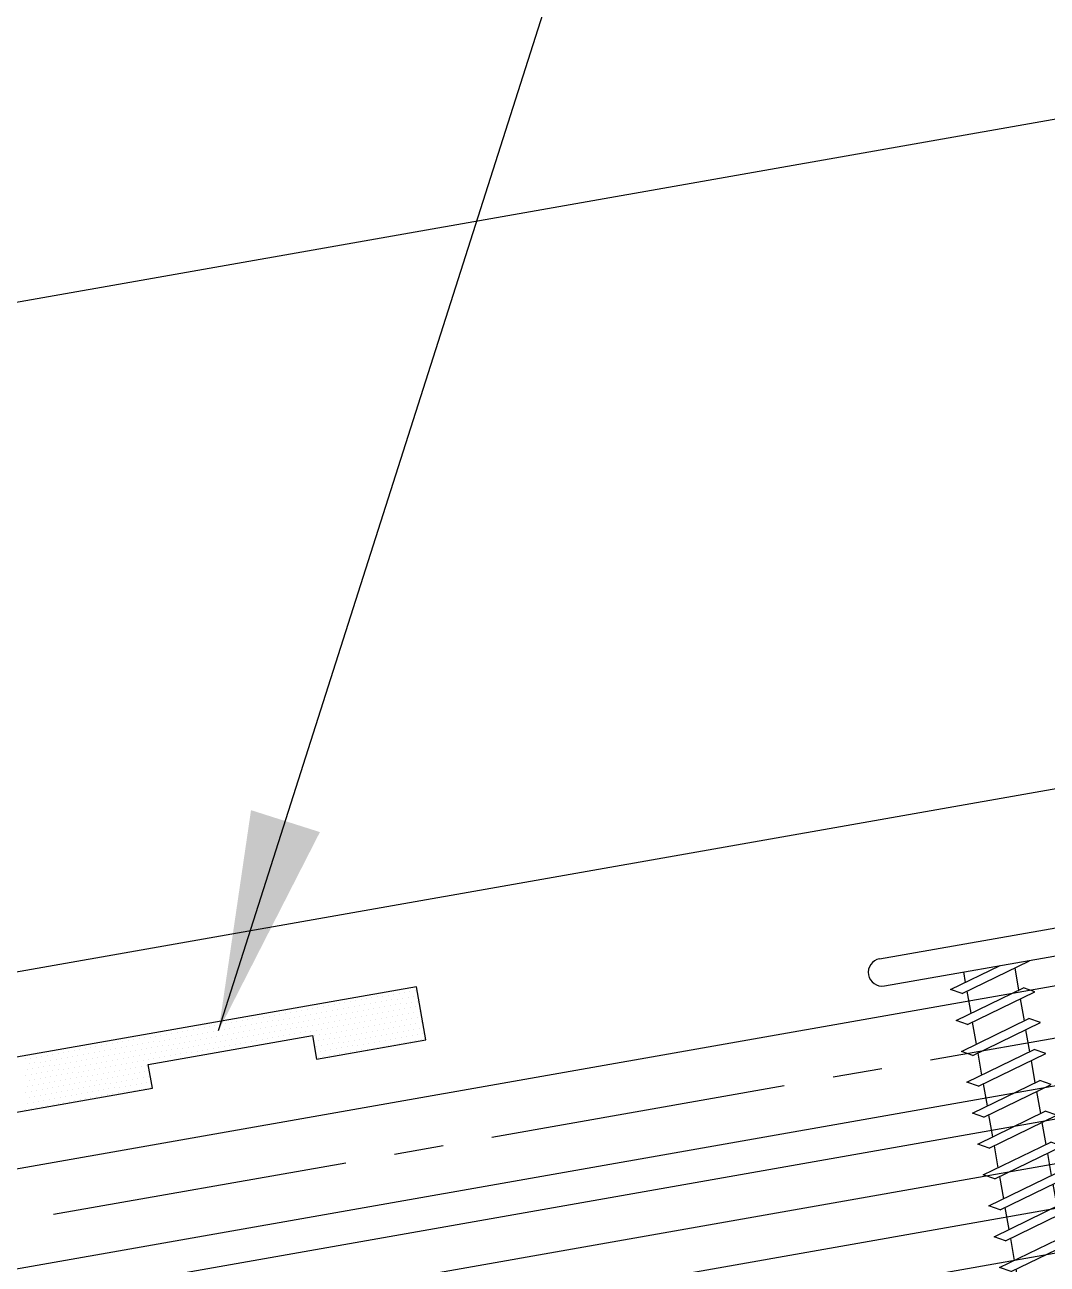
# Model space of a CAD drawing. Header units: inches. Extents: x 3.2 to 42.5, y 25.8 to 40.2.
# Drawn here: x 30.635 to 32.959, y 30.868 to 33.687 of the extents above; entities that cross this region are included whole.
import ezdxf

# ---------------------------------------------------------------- set-up
doc = ezdxf.new("R2010")
doc.units = ezdxf.units.IN
doc.header["$MEASUREMENT"] = 0
doc.linetypes.add('CENTER2', pattern=[1.125, 0.75, -0.125, 0.125, -0.125])
for name, color, linetype in [('BARRIER', 253, 'CENTER2'), ('FASTENER', 9, 'Continuous'), ('PANEL', 11, 'Continuous'), ('SEALANT', 8, 'Continuous'), ('STLB', 5, 'Continuous'), ('TAPE', 8, 'Continuous'), ('TRIM', 6, 'Continuous'), ('WOOD', 3, 'Continuous')]:
    doc.layers.add(name, color=color, linetype=linetype)
doc.styles.add('TEXT', font='SIMPLEX', dxfattribs={"width": 0.75, "height": 6})
doc.dimstyles.new('DETAIL$7', dxfattribs={"dimscale": 4, "dimtxt": 6, "dimasz": 0.125, "dimexe": 0.0625, "dimexo": 0.125, "dimgap": 0.0625, "dimtad": 1, "dimdec": 5, "dimzin": 3, "dimdsep": 46, "dimlunit": 4, "dimtxsty": 'TEXT', "dimblk": 'ARCHTICK', "dimcen": 0.0625, "dimclrd": 7, "dimclre": 7, "dimclrt": 2, "dimadec": 0, "dimazin": 0, "dimtfac": 0.666667, "dimtdec": 5, "dimtmove": 0, "dimatfit": 3, "dimfxl": 0, "dimfrac": 2, "dimtolj": 1, "dimtzin": 3, "dimarcsym": 0})

# ---------------------------------------------------------------- blocks, each defined once
blk = doc.blocks.new('*X2')
at = {"color": 0}
for p, q in [((-1.33125, 0.1375), (-1.33125, 0.1375)), ((-1.325, 0.125), (-1.325, 0.125)), ((-1.31875, 0.1375), (-1.31875, 0.1375)), ((-1.3125, 0.125), (-1.3125, 0.125)), ((-1.30625, 0.1375), (-1.30625, 0.1375)), ((-1.3, 0.125), (-1.3, 0.125)), ((-1.29375, 0.1375), (-1.29375, 0.1375)), ((-1.2875, 0.125), (-1.2875, 0.125)), ((-1.28125, 0.1375), (-1.28125, 0.1375)), ((-1.275, 0.125), (-1.275, 0.125)), ((-1.26875, 0.1375), (-1.26875, 0.1375)), ((-1.2625, 0.125), (-1.2625, 0.125)), ((-1.25625, 0.1375), (-1.25625, 0.1375)), ((-1.25, 0.125), (-1.25, 0.125)), ((-1.24375, 0.1375), (-1.24375, 0.1375)), ((-1.2375, 0.125), (-1.2375, 0.125)), ((-1.23125, 0.1375), (-1.23125, 0.1375)), ((-1.225, 0.125), (-1.225, 0.125)), ((-1.21875, 0.1375), (-1.21875, 0.1375)), ((-1.2125, 0.125), (-1.2125, 0.125)), ((-1.20625, 0.1375), (-1.20625, 0.1375)), ((-1.2, 0.125), (-1.2, 0.125)), ((-1.19375, 0.1375), (-1.19375, 0.1375)), ((-1.1875, 0.125), (-1.1875, 0.125)), ((-1.18125, 0.1375), (-1.18125, 0.1375)), ((-1.175, 0.125), (-1.175, 0.125)), ((-1.16875, 0.1375), (-1.16875, 0.1375)), ((-1.1625, 0.125), (-1.1625, 0.125)), ((-1.15625, 0.1375), (-1.15625, 0.1375)), ((-1.15, 0.125), (-1.15, 0.125)), ((-1.14375, 0.1375), (-1.14375, 0.1375)), ((-1.1375, 0.125), (-1.1375, 0.125)), ((-1.13125, 0.1375), (-1.13125, 0.1375)), ((-1.125, 0.125), (-1.125, 0.125)), ((-1.11875, 0.1375), (-1.11875, 0.1375)), ((-1.1125, 0.125), (-1.1125, 0.125)), ((-1.10625, 0.1375), (-1.10625, 0.1375)), ((-1.1, 0.125), (-1.1, 0.125)), ((-1.09375, 0.1375), (-1.09375, 0.1375)), ((-1.0875, 0.125), (-1.0875, 0.125)), ((-1.08125, 0.1375), (-1.08125, 0.1375)), ((-1.075, 0.125), (-1.075, 0.125)), ((-1.06875, 0.1375), (-1.06875, 0.1375)), ((-1.0625, 0.125), (-1.0625, 0.125)), ((-1.05625, 0.1375), (-1.05625, 0.1375)), ((-1.05, 0.125), (-1.05, 0.125)), ((-1.04375, 0.1375), (-1.04375, 0.1375)), ((-1.0375, 0.125), (-1.0375, 0.125)), ((-1.03125, 0.1375), (-1.03125, 0.1375)), ((-1.025, 0.125), (-1.025, 0.125)), ((-1.01875, 0.1375), (-1.01875, 0.1375)), ((-1.0125, 0.125), (-1.0125, 0.125)), ((-1.00625, 0.1375), (-1.00625, 0.1375)), ((-1, 0.125), (-1, 0.125)), ((-0.99375, 0.1375), (-0.99375, 0.1375)), ((-0.9875, 0.125), (-0.9875, 0.125)), ((-0.98125, 0.1375), (-0.98125, 0.1375)), ((-0.975, 0.125), (-0.975, 0.125)), ((-0.96875, 0.1375), (-0.96875, 0.1375)), ((-0.9625, 0.125), (-0.9625, 0.125)), ((-0.95625, 0.1375), (-0.95625, 0.1375)), ((-0.95, 0.125), (-0.95, 0.125)), ((-0.94375, 0.1375), (-0.94375, 0.1375)), ((-0.9375, 0.125), (-0.9375, 0.125)), ((-0.93125, 0.1375), (-0.93125, 0.1375)), ((-0.925, 0.125), (-0.925, 0.125)), ((-0.91875, 0.1375), (-0.91875, 0.1375)), ((-0.9125, 0.125), (-0.9125, 0.125)), ((-0.90625, 0.1375), (-0.90625, 0.1375)), ((-0.9, 0.125), (-0.9, 0.125)), ((-0.89375, 0.1375), (-0.89375, 0.1375)), ((-0.8875, 0.125), (-0.8875, 0.125)), ((-0.88125, 0.1375), (-0.88125, 0.1375)), ((-0.875, 0.125), (-0.875, 0.125)), ((-0.86875, 0.1375), (-0.86875, 0.1375)), ((-0.8625, 0.125), (-0.8625, 0.125)), ((-0.85625, 0.1375), (-0.85625, 0.1375)), ((-0.85, 0.125), (-0.85, 0.125)), ((-0.84375, 0.1375), (-0.84375, 0.1375)), ((-0.8375, 0.125), (-0.8375, 0.125)), ((-0.83125, 0.1375), (-0.83125, 0.1375)), ((-0.825, 0.125), (-0.825, 0.125)), ((-0.81875, 0.1375), (-0.81875, 0.1375)), ((-0.8125, 0.125), (-0.8125, 0.125)), ((-0.80625, 0.1375), (-0.80625, 0.1375)), ((-0.8, 0.125), (-0.8, 0.125)), ((-0.79375, 0.1375), (-0.79375, 0.1375)), ((-0.7875, 0.125), (-0.7875, 0.125)), ((-0.78125, 0.1375), (-0.78125, 0.1375)), ((-0.775, 0.125), (-0.775, 0.125)), ((-0.76875, 0.1375), (-0.76875, 0.1375)), ((-0.7625, 0.125), (-0.7625, 0.125)), ((-0.75625, 0.1375), (-0.75625, 0.1375)), ((-0.75, 0.125), (-0.75, 0.125)), ((-0.74375, 0.1375), (-0.74375, 0.1375)), ((-0.7375, 0.125), (-0.7375, 0.125)), ((-0.73125, 0.1375), (-0.73125, 0.1375)), ((-0.725, 0.125), (-0.725, 0.125)), ((-0.71875, 0.1375), (-0.71875, 0.1375)), ((-0.7125, 0.125), (-0.7125, 0.125)), ((-0.70625, 0.1375), (-0.70625, 0.1375)), ((-0.7, 0.125), (-0.7, 0.125)), ((-0.69375, 0.1375), (-0.69375, 0.1375)), ((-0.6875, 0.125), (-0.6875, 0.125)), ((-0.68125, 0.1375), (-0.68125, 0.1375)), ((-0.675, 0.125), (-0.675, 0.125)), ((-0.66875, 0.1375), (-0.66875, 0.1375)), ((-0.6625, 0.125), (-0.6625, 0.125)), ((-0.65625, 0.1375), (-0.65625, 0.1375)), ((-0.65, 0.125), (-0.65, 0.125)), ((-0.64375, 0.1375), (-0.64375, 0.1375)), ((-0.6375, 0.125), (-0.6375, 0.125)), ((-0.63125, 0.1375), (-0.63125, 0.1375)), ((-0.625, 0.125), (-0.625, 0.125)), ((-0.61875, 0.1375), (-0.61875, 0.1375)), ((-0.6125, 0.125), (-0.6125, 0.125)), ((-0.60625, 0.1375), (-0.60625, 0.1375)), ((-0.6, 0.125), (-0.6, 0.125)), ((-0.59375, 0.1375), (-0.59375, 0.1375)), ((-0.5875, 0.125), (-0.5875, 0.125)), ((-0.58125, 0.1375), (-0.58125, 0.1375)), ((-0.575, 0.125), (-0.575, 0.125)), ((-0.56875, 0.1375), (-0.56875, 0.1375)), ((-0.5625, 0.125), (-0.5625, 0.125)), ((-0.55625, 0.1375), (-0.55625, 0.1375)), ((-0.55, 0.125), (-0.55, 0.125)), ((-0.54375, 0.1375), (-0.54375, 0.1375)), ((-0.5375, 0.125), (-0.5375, 0.125)), ((-0.53125, 0.1375), (-0.53125, 0.1375)), ((-0.525, 0.125), (-0.525, 0.125)), ((-0.51875, 0.1375), (-0.51875, 0.1375)), ((-0.5125, 0.125), (-0.5125, 0.125)), ((-0.50625, 0.1375), (-0.50625, 0.1375)), ((-0.5, 0.125), (-0.5, 0.125)), ((-0.49375, 0.1375), (-0.49375, 0.1375)), ((-0.4875, 0.125), (-0.4875, 0.125)), ((-0.48125, 0.1375), (-0.48125, 0.1375)), ((-0.475, 0.125), (-0.475, 0.125)), ((-0.46875, 0.1375), (-0.46875, 0.1375)), ((-0.4625, 0.125), (-0.4625, 0.125)), ((-0.45625, 0.1375), (-0.45625, 0.1375)), ((-0.45, 0.125), (-0.45, 0.125)), ((-0.44375, 0.1375), (-0.44375, 0.1375)), ((-0.4375, 0.125), (-0.4375, 0.125)), ((-0.43125, 0.1375), (-0.43125, 0.1375)), ((-1.33125, 0.1125), (-1.33125, 0.1125)), ((-1.33125, 0.0875), (-1.33125, 0.0875)), ((-1.325, 0.1), (-1.325, 0.1)), ((-1.31875, 0.1125), (-1.31875, 0.1125)), ((-1.31875, 0.0875), (-1.31875, 0.0875)), ((-1.3125, 0.1), (-1.3125, 0.1)), ((-1.30625, 0.1125), (-1.30625, 0.1125)), ((-1.30625, 0.0875), (-1.30625, 0.0875)), ((-1.3, 0.1), (-1.3, 0.1)), ((-1.29375, 0.1125), (-1.29375, 0.1125)), ((-1.29375, 0.0875), (-1.29375, 0.0875)), ((-1.2875, 0.1), (-1.2875, 0.1)), ((-1.28125, 0.1125), (-1.28125, 0.1125)), ((-1.28125, 0.0875), (-1.28125, 0.0875)), ((-1.275, 0.1), (-1.275, 0.1)), ((-1.26875, 0.1125), (-1.26875, 0.1125)), ((-1.26875, 0.0875), (-1.26875, 0.0875)), ((-1.2625, 0.1), (-1.2625, 0.1)), ((-1.25625, 0.1125), (-1.25625, 0.1125)), ((-1.25625, 0.0875), (-1.25625, 0.0875)), ((-1.25, 0.1), (-1.25, 0.1)), ((-1.24375, 0.1125), (-1.24375, 0.1125)), ((-1.24375, 0.0875), (-1.24375, 0.0875)), ((-1.2375, 0.1), (-1.2375, 0.1)), ((-1.23125, 0.1125), (-1.23125, 0.1125)), ((-1.23125, 0.0875), (-1.23125, 0.0875)), ((-1.225, 0.1), (-1.225, 0.1)), ((-1.21875, 0.1125), (-1.21875, 0.1125)), ((-1.21875, 0.0875), (-1.21875, 0.0875)), ((-1.2125, 0.1), (-1.2125, 0.1)), ((-1.20625, 0.1125), (-1.20625, 0.1125)), ((-1.20625, 0.0875), (-1.20625, 0.0875)), ((-1.2, 0.1), (-1.2, 0.1)), ((-1.19375, 0.1125), (-1.19375, 0.1125)), ((-1.19375, 0.0875), (-1.19375, 0.0875)), ((-1.1875, 0.1), (-1.1875, 0.1)), ((-1.18125, 0.1125), (-1.18125, 0.1125)), ((-1.18125, 0.0875), (-1.18125, 0.0875)), ((-1.175, 0.1), (-1.175, 0.1)), ((-1.16875, 0.1125), (-1.16875, 0.1125)), ((-1.16875, 0.0875), (-1.16875, 0.0875)), ((-1.1625, 0.1), (-1.1625, 0.1)), ((-1.15625, 0.1125), (-1.15625, 0.1125)), ((-1.15625, 0.0875), (-1.15625, 0.0875)), ((-1.15, 0.1), (-1.15, 0.1)), ((-1.14375, 0.1125), (-1.14375, 0.1125)), ((-1.14375, 0.0875), (-1.14375, 0.0875)), ((-1.1375, 0.1), (-1.1375, 0.1)), ((-1.13125, 0.1125), (-1.13125, 0.1125)), ((-1.13125, 0.0875), (-1.13125, 0.0875)), ((-1.125, 0.1), (-1.125, 0.1)), ((-1.11875, 0.1125), (-1.11875, 0.1125)), ((-1.11875, 0.0875), (-1.11875, 0.0875)), ((-1.1125, 0.1), (-1.1125, 0.1)), ((-1.10625, 0.1125), (-1.10625, 0.1125)), ((-1.10625, 0.0875), (-1.10625, 0.0875)), ((-1.1, 0.1), (-1.1, 0.1)), ((-1.09375, 0.1125), (-1.09375, 0.1125)), ((-1.09375, 0.0875), (-1.09375, 0.0875)), ((-1.0875, 0.1), (-1.0875, 0.1)), ((-1.08125, 0.1125), (-1.08125, 0.1125)), ((-1.08125, 0.0875), (-1.08125, 0.0875)), ((-1.075, 0.1), (-1.075, 0.1)), ((-1.06875, 0.1125), (-1.06875, 0.1125)), ((-1.06875, 0.0875), (-1.06875, 0.0875)), ((-1.0625, 0.1), (-1.0625, 0.1)), ((-1.05625, 0.1125), (-1.05625, 0.1125)), ((-1.05625, 0.0875), (-1.05625, 0.0875)), ((-1.05, 0.1), (-1.05, 0.1)), ((-1.04375, 0.1125), (-1.04375, 0.1125)), ((-1.04375, 0.0875), (-1.04375, 0.0875)), ((-1.0375, 0.1), (-1.0375, 0.1)), ((-1.03125, 0.1125), (-1.03125, 0.1125)), ((-1.03125, 0.0875), (-1.03125, 0.0875)), ((-1.025, 0.1), (-1.025, 0.1)), ((-1.01875, 0.1125), (-1.01875, 0.1125)), ((-1.01875, 0.0875), (-1.01875, 0.0875)), ((-1.0125, 0.1), (-1.0125, 0.1)), ((-1.00625, 0.1125), (-1.00625, 0.1125)), ((-1.00625, 0.0875), (-1.00625, 0.0875)), ((-1, 0.1), (-1, 0.1)), ((-0.99375, 0.1125), (-0.99375, 0.1125)), ((-0.99375, 0.0875), (-0.99375, 0.0875)), ((-0.9875, 0.1), (-0.9875, 0.1)), ((-0.98125, 0.1125), (-0.98125, 0.1125)), ((-0.98125, 0.0875), (-0.98125, 0.0875)), ((-0.975, 0.1), (-0.975, 0.1)), ((-0.96875, 0.1125), (-0.96875, 0.1125)), ((-0.96875, 0.0875), (-0.96875, 0.0875)), ((-0.9625, 0.1), (-0.9625, 0.1)), ((-0.95625, 0.1125), (-0.95625, 0.1125)), ((-0.95625, 0.0875), (-0.95625, 0.0875)), ((-0.95, 0.1), (-0.95, 0.1)), ((-0.94375, 0.1125), (-0.94375, 0.1125)), ((-0.94375, 0.0875), (-0.94375, 0.0875)), ((-0.9375, 0.1), (-0.9375, 0.1)), ((-0.93125, 0.1125), (-0.93125, 0.1125)), ((-0.93125, 0.0875), (-0.93125, 0.0875)), ((-0.925, 0.1), (-0.925, 0.1)), ((-0.91875, 0.1125), (-0.91875, 0.1125)), ((-0.91875, 0.0875), (-0.91875, 0.0875)), ((-0.9125, 0.1), (-0.9125, 0.1)), ((-0.90625, 0.1125), (-0.90625, 0.1125)), ((-0.90625, 0.0875), (-0.90625, 0.0875)), ((-0.9, 0.1), (-0.9, 0.1)), ((-0.89375, 0.1125), (-0.89375, 0.1125)), ((-0.89375, 0.0875), (-0.89375, 0.0875)), ((-0.8875, 0.1), (-0.8875, 0.1)), ((-0.88125, 0.1125), (-0.88125, 0.1125)), ((-0.88125, 0.0875), (-0.88125, 0.0875)), ((-0.875, 0.1), (-0.875, 0.1)), ((-0.86875, 0.1125), (-0.86875, 0.1125)), ((-0.86875, 0.0875), (-0.86875, 0.0875)), ((-0.8625, 0.1), (-0.8625, 0.1)), ((-0.85625, 0.1125), (-0.85625, 0.1125)), ((-0.85625, 0.0875), (-0.85625, 0.0875)), ((-0.85, 0.1), (-0.85, 0.1)), ((-0.84375, 0.1125), (-0.84375, 0.1125)), ((-0.84375, 0.0875), (-0.84375, 0.0875)), ((-0.8375, 0.1), (-0.8375, 0.1)), ((-0.83125, 0.1125), (-0.83125, 0.1125)), ((-0.83125, 0.0875), (-0.83125, 0.0875)), ((-0.825, 0.1), (-0.825, 0.1)), ((-0.81875, 0.1125), (-0.81875, 0.1125)), ((-0.81875, 0.0875), (-0.81875, 0.0875)), ((-0.8125, 0.1), (-0.8125, 0.1)), ((-0.80625, 0.1125), (-0.80625, 0.1125)), ((-0.80625, 0.0875), (-0.80625, 0.0875)), ((-0.8, 0.1), (-0.8, 0.1)), ((-0.79375, 0.1125), (-0.79375, 0.1125)), ((-0.79375, 0.0875), (-0.79375, 0.0875)), ((-0.7875, 0.1), (-0.7875, 0.1)), ((-0.78125, 0.1125), (-0.78125, 0.1125)), ((-0.78125, 0.0875), (-0.78125, 0.0875)), ((-0.775, 0.1), (-0.775, 0.1)), ((-0.76875, 0.1125), (-0.76875, 0.1125)), ((-0.76875, 0.0875), (-0.76875, 0.0875)), ((-0.7625, 0.1), (-0.7625, 0.1)), ((-0.75625, 0.1125), (-0.75625, 0.1125)), ((-0.75625, 0.0875), (-0.75625, 0.0875)), ((-0.75, 0.1), (-0.75, 0.1)), ((-0.74375, 0.1125), (-0.74375, 0.1125)), ((-0.74375, 0.0875), (-0.74375, 0.0875)), ((-0.7375, 0.1), (-0.7375, 0.1)), ((-0.73125, 0.1125), (-0.73125, 0.1125)), ((-0.73125, 0.0875), (-0.73125, 0.0875)), ((-0.725, 0.1), (-0.725, 0.1)), ((-0.71875, 0.1125), (-0.71875, 0.1125)), ((-0.71875, 0.0875), (-0.71875, 0.0875)), ((-0.7125, 0.1), (-0.7125, 0.1)), ((-0.70625, 0.1125), (-0.70625, 0.1125)), ((-0.70625, 0.0875), (-0.70625, 0.0875)), ((-0.7, 0.1), (-0.7, 0.1)), ((-0.69375, 0.1125), (-0.69375, 0.1125)), ((-0.69375, 0.0875), (-0.69375, 0.0875)), ((-0.6875, 0.1), (-0.6875, 0.1)), ((-0.68125, 0.1125), (-0.68125, 0.1125)), ((-0.68125, 0.0875), (-0.68125, 0.0875)), ((-0.675, 0.1), (-0.675, 0.1)), ((-0.66875, 0.1125), (-0.66875, 0.1125)), ((-0.66875, 0.0875), (-0.66875, 0.0875)), ((-0.6625, 0.1), (-0.6625, 0.1)), ((-0.65625, 0.1125), (-0.65625, 0.1125)), ((-0.65625, 0.0875), (-0.65625, 0.0875)), ((-0.65, 0.1), (-0.65, 0.1)), ((-0.64375, 0.1125), (-0.64375, 0.1125)), ((-0.64375, 0.0875), (-0.64375, 0.0875)), ((-0.6375, 0.1), (-0.6375, 0.1)), ((-0.63125, 0.1125), (-0.63125, 0.1125)), ((-0.63125, 0.0875), (-0.63125, 0.0875)), ((-0.625, 0.1), (-0.625, 0.1)), ((-0.61875, 0.1125), (-0.61875, 0.1125)), ((-0.61875, 0.0875), (-0.61875, 0.0875)), ((-0.6125, 0.1), (-0.6125, 0.1)), ((-0.60625, 0.1125), (-0.60625, 0.1125)), ((-0.60625, 0.0875), (-0.60625, 0.0875)), ((-0.6, 0.1), (-0.6, 0.1)), ((-0.59375, 0.1125), (-0.59375, 0.1125)), ((-0.59375, 0.0875), (-0.59375, 0.0875)), ((-0.5875, 0.1), (-0.5875, 0.1)), ((-0.58125, 0.1125), (-0.58125, 0.1125)), ((-0.58125, 0.0875), (-0.58125, 0.0875)), ((-0.575, 0.1), (-0.575, 0.1)), ((-0.56875, 0.1125), (-0.56875, 0.1125)), ((-0.56875, 0.0875), (-0.56875, 0.0875)), ((-0.5625, 0.1), (-0.5625, 0.1)), ((-0.55625, 0.1125), (-0.55625, 0.1125)), ((-0.55625, 0.0875), (-0.55625, 0.0875)), ((-0.55, 0.1), (-0.55, 0.1)), ((-0.54375, 0.1125), (-0.54375, 0.1125)), ((-0.54375, 0.0875), (-0.54375, 0.0875)), ((-0.5375, 0.1), (-0.5375, 0.1)), ((-0.53125, 0.1125), (-0.53125, 0.1125)), ((-0.53125, 0.0875), (-0.53125, 0.0875)), ((-0.525, 0.1), (-0.525, 0.1)), ((-0.51875, 0.1125), (-0.51875, 0.1125)), ((-0.51875, 0.0875), (-0.51875, 0.0875)), ((-0.5125, 0.1), (-0.5125, 0.1)), ((-0.50625, 0.1125), (-0.50625, 0.1125)), ((-0.50625, 0.0875), (-0.50625, 0.0875)), ((-0.5, 0.1), (-0.5, 0.1)), ((-0.49375, 0.1125), (-0.49375, 0.1125)), ((-0.49375, 0.0875), (-0.49375, 0.0875)), ((-0.4875, 0.1), (-0.4875, 0.1)), ((-0.48125, 0.1125), (-0.48125, 0.1125)), ((-0.48125, 0.0875), (-0.48125, 0.0875)), ((-0.475, 0.1), (-0.475, 0.1)), ((-0.46875, 0.1125), (-0.46875, 0.1125)), ((-0.46875, 0.0875), (-0.46875, 0.0875)), ((-0.4625, 0.1), (-0.4625, 0.1)), ((-0.45625, 0.1125), (-0.45625, 0.1125)), ((-0.45625, 0.0875), (-0.45625, 0.0875)), ((-0.45, 0.1), (-0.45, 0.1)), ((-0.44375, 0.1125), (-0.44375, 0.1125)), ((-0.44375, 0.0875), (-0.44375, 0.0875)), ((-0.4375, 0.1), (-0.4375, 0.1)), ((-0.43125, 0.1125), (-0.43125, 0.1125)), ((-0.43125, 0.0875), (-0.43125, 0.0875)), ((-0.425, 0.1), (-0.425, 0.1)), ((-1.33125, 0.0625), (-1.33125, 0.0625)), ((-1.325, 0.075), (-1.325, 0.075)), ((-1.31875, 0.0625), (-1.31875, 0.0625)), ((-1.3125, 0.075), (-1.3125, 0.075)), ((-1.30625, 0.0625), (-1.30625, 0.0625)), ((-1.3, 0.075), (-1.3, 0.075)), ((-1.29375, 0.0625), (-1.29375, 0.0625)), ((-1.2875, 0.075), (-1.2875, 0.075)), ((-1.28125, 0.0625), (-1.28125, 0.0625)), ((-1.275, 0.075), (-1.275, 0.075)), ((-1.26875, 0.0625), (-1.26875, 0.0625)), ((-1.2625, 0.075), (-1.2625, 0.075)), ((-1.25625, 0.0625), (-1.25625, 0.0625)), ((-1.25, 0.075), (-1.25, 0.075)), ((-1.24375, 0.0625), (-1.24375, 0.0625)), ((-1.2375, 0.075), (-1.2375, 0.075)), ((-1.23125, 0.0625), (-1.23125, 0.0625)), ((-1.225, 0.075), (-1.225, 0.075)), ((-1.21875, 0.0625), (-1.21875, 0.0625)), ((-1.2125, 0.075), (-1.2125, 0.075)), ((-1.20625, 0.0625), (-1.20625, 0.0625)), ((-1.2, 0.075), (-1.2, 0.075)), ((-1.19375, 0.0625), (-1.19375, 0.0625)), ((-1.1875, 0.075), (-1.1875, 0.075)), ((-1.18125, 0.0625), (-1.18125, 0.0625)), ((-1.175, 0.075), (-1.175, 0.075)), ((-1.16875, 0.0625), (-1.16875, 0.0625)), ((-1.1625, 0.075), (-1.1625, 0.075)), ((-1.15625, 0.0625), (-1.15625, 0.0625)), ((-1.15, 0.075), (-1.15, 0.075)), ((-1.14375, 0.0625), (-1.14375, 0.0625)), ((-1.1375, 0.075), (-1.1375, 0.075)), ((-1.13125, 0.0625), (-1.13125, 0.0625)), ((-1.125, 0.075), (-1.125, 0.075)), ((-1.11875, 0.0625), (-1.11875, 0.0625)), ((-1.1125, 0.075), (-1.1125, 0.075)), ((-1.10625, 0.0625), (-1.10625, 0.0625)), ((-1.1, 0.075), (-1.1, 0.075)), ((-1.09375, 0.0625), (-1.09375, 0.0625)), ((-1.0875, 0.075), (-1.0875, 0.075)), ((-0.7, 0.075), (-0.7, 0.075)), ((-0.69375, 0.0625), (-0.69375, 0.0625)), ((-0.6875, 0.075), (-0.6875, 0.075)), ((-0.68125, 0.0625), (-0.68125, 0.0625)), ((-0.675, 0.075), (-0.675, 0.075)), ((-0.66875, 0.0625), (-0.66875, 0.0625)), ((-0.6625, 0.075), (-0.6625, 0.075)), ((-0.65625, 0.0625), (-0.65625, 0.0625)), ((-0.65, 0.075), (-0.65, 0.075)), ((-0.64375, 0.0625), (-0.64375, 0.0625)), ((-0.6375, 0.075), (-0.6375, 0.075)), ((-0.63125, 0.0625), (-0.63125, 0.0625)), ((-0.625, 0.075), (-0.625, 0.075)), ((-0.61875, 0.0625), (-0.61875, 0.0625)), ((-0.6125, 0.075), (-0.6125, 0.075)), ((-0.60625, 0.0625), (-0.60625, 0.0625)), ((-0.6, 0.075), (-0.6, 0.075)), ((-0.59375, 0.0625), (-0.59375, 0.0625)), ((-0.5875, 0.075), (-0.5875, 0.075)), ((-0.58125, 0.0625), (-0.58125, 0.0625)), ((-0.575, 0.075), (-0.575, 0.075)), ((-0.56875, 0.0625), (-0.56875, 0.0625)), ((-0.5625, 0.075), (-0.5625, 0.075)), ((-0.55625, 0.0625), (-0.55625, 0.0625)), ((-0.55, 0.075), (-0.55, 0.075)), ((-0.54375, 0.0625), (-0.54375, 0.0625)), ((-0.5375, 0.075), (-0.5375, 0.075)), ((-0.53125, 0.0625), (-0.53125, 0.0625)), ((-0.525, 0.075), (-0.525, 0.075)), ((-0.51875, 0.0625), (-0.51875, 0.0625)), ((-0.5125, 0.075), (-0.5125, 0.075)), ((-0.50625, 0.0625), (-0.50625, 0.0625)), ((-0.5, 0.075), (-0.5, 0.075)), ((-0.49375, 0.0625), (-0.49375, 0.0625)), ((-0.4875, 0.075), (-0.4875, 0.075)), ((-0.48125, 0.0625), (-0.48125, 0.0625)), ((-0.475, 0.075), (-0.475, 0.075)), ((-0.46875, 0.0625), (-0.46875, 0.0625)), ((-0.4625, 0.075), (-0.4625, 0.075)), ((-0.45625, 0.0625), (-0.45625, 0.0625)), ((-0.45, 0.075), (-0.45, 0.075)), ((-0.44375, 0.0625), (-0.44375, 0.0625)), ((-0.4375, 0.075), (-0.4375, 0.075)), ((-0.43125, 0.0625), (-0.43125, 0.0625)), ((-0.425, 0.075), (-0.425, 0.075)), ((-0.41875, 0.0625), (-0.41875, 0.0625)), ((-1.33125, 0.0375), (-1.33125, 0.0375)), ((-1.325, 0.05), (-1.325, 0.05)), ((-1.31875, 0.0375), (-1.31875, 0.0375)), ((-1.3125, 0.05), (-1.3125, 0.05)), ((-1.30625, 0.0375), (-1.30625, 0.0375)), ((-1.3, 0.05), (-1.3, 0.05)), ((-1.29375, 0.0375), (-1.29375, 0.0375)), ((-1.2875, 0.05), (-1.2875, 0.05)), ((-1.28125, 0.0375), (-1.28125, 0.0375)), ((-1.275, 0.05), (-1.275, 0.05)), ((-1.26875, 0.0375), (-1.26875, 0.0375)), ((-1.2625, 0.05), (-1.2625, 0.05)), ((-1.25625, 0.0375), (-1.25625, 0.0375)), ((-1.25, 0.05), (-1.25, 0.05)), ((-1.24375, 0.0375), (-1.24375, 0.0375)), ((-1.2375, 0.05), (-1.2375, 0.05)), ((-1.23125, 0.0375), (-1.23125, 0.0375)), ((-1.225, 0.05), (-1.225, 0.05)), ((-1.21875, 0.0375), (-1.21875, 0.0375)), ((-1.2125, 0.05), (-1.2125, 0.05)), ((-1.20625, 0.0375), (-1.20625, 0.0375)), ((-1.2, 0.05), (-1.2, 0.05)), ((-1.19375, 0.0375), (-1.19375, 0.0375)), ((-1.1875, 0.05), (-1.1875, 0.05)), ((-1.18125, 0.0375), (-1.18125, 0.0375)), ((-1.175, 0.05), (-1.175, 0.05)), ((-1.16875, 0.0375), (-1.16875, 0.0375)), ((-1.1625, 0.05), (-1.1625, 0.05)), ((-1.15625, 0.0375), (-1.15625, 0.0375)), ((-1.15, 0.05), (-1.15, 0.05)), ((-1.14375, 0.0375), (-1.14375, 0.0375)), ((-1.1375, 0.05), (-1.1375, 0.05)), ((-1.13125, 0.0375), (-1.13125, 0.0375)), ((-1.125, 0.05), (-1.125, 0.05)), ((-1.11875, 0.0375), (-1.11875, 0.0375)), ((-1.1125, 0.05), (-1.1125, 0.05)), ((-1.10625, 0.0375), (-1.10625, 0.0375)), ((-1.1, 0.05), (-1.1, 0.05)), ((-1.09375, 0.0375), (-1.09375, 0.0375)), ((-1.0875, 0.05), (-1.0875, 0.05)), ((-0.7, 0.05), (-0.7, 0.05)), ((-0.69375, 0.0375), (-0.69375, 0.0375)), ((-0.6875, 0.05), (-0.6875, 0.05)), ((-0.68125, 0.0375), (-0.68125, 0.0375)), ((-0.675, 0.05), (-0.675, 0.05)), ((-0.66875, 0.0375), (-0.66875, 0.0375)), ((-0.6625, 0.05), (-0.6625, 0.05)), ((-0.65625, 0.0375), (-0.65625, 0.0375)), ((-0.65, 0.05), (-0.65, 0.05)), ((-0.64375, 0.0375), (-0.64375, 0.0375)), ((-0.6375, 0.05), (-0.6375, 0.05)), ((-0.63125, 0.0375), (-0.63125, 0.0375)), ((-0.625, 0.05), (-0.625, 0.05)), ((-0.61875, 0.0375), (-0.61875, 0.0375)), ((-0.6125, 0.05), (-0.6125, 0.05)), ((-0.60625, 0.0375), (-0.60625, 0.0375)), ((-0.6, 0.05), (-0.6, 0.05)), ((-0.59375, 0.0375), (-0.59375, 0.0375)), ((-0.5875, 0.05), (-0.5875, 0.05)), ((-0.58125, 0.0375), (-0.58125, 0.0375)), ((-0.575, 0.05), (-0.575, 0.05)), ((-0.56875, 0.0375), (-0.56875, 0.0375)), ((-0.5625, 0.05), (-0.5625, 0.05)), ((-0.55625, 0.0375), (-0.55625, 0.0375)), ((-0.55, 0.05), (-0.55, 0.05)), ((-0.54375, 0.0375), (-0.54375, 0.0375)), ((-0.5375, 0.05), (-0.5375, 0.05)), ((-0.53125, 0.0375), (-0.53125, 0.0375)), ((-0.525, 0.05), (-0.525, 0.05)), ((-0.51875, 0.0375), (-0.51875, 0.0375)), ((-0.5125, 0.05), (-0.5125, 0.05)), ((-0.50625, 0.0375), (-0.50625, 0.0375)), ((-0.5, 0.05), (-0.5, 0.05)), ((-0.49375, 0.0375), (-0.49375, 0.0375)), ((-0.4875, 0.05), (-0.4875, 0.05)), ((-0.48125, 0.0375), (-0.48125, 0.0375)), ((-0.475, 0.05), (-0.475, 0.05)), ((-0.46875, 0.0375), (-0.46875, 0.0375)), ((-0.4625, 0.05), (-0.4625, 0.05)), ((-0.45625, 0.0375), (-0.45625, 0.0375)), ((-0.45, 0.05), (-0.45, 0.05)), ((-0.44375, 0.0375), (-0.44375, 0.0375)), ((-0.4375, 0.05), (-0.4375, 0.05)), ((-0.43125, 0.0375), (-0.43125, 0.0375)), ((-0.425, 0.05), (-0.425, 0.05)), ((-0.41875, 0.0375), (-0.41875, 0.0375)), ((-1.325, 0.025), (-1.325, 0.025)), ((-1.3125, 0.025), (-1.3125, 0.025)), ((-1.3, 0.025), (-1.3, 0.025)), ((-1.2875, 0.025), (-1.2875, 0.025)), ((-1.275, 0.025), (-1.275, 0.025)), ((-1.2625, 0.025), (-1.2625, 0.025)), ((-1.25, 0.025), (-1.25, 0.025)), ((-1.2375, 0.025), (-1.2375, 0.025)), ((-1.225, 0.025), (-1.225, 0.025)), ((-1.2125, 0.025), (-1.2125, 0.025)), ((-1.2, 0.025), (-1.2, 0.025)), ((-1.1875, 0.025), (-1.1875, 0.025)), ((-1.175, 0.025), (-1.175, 0.025)), ((-1.1625, 0.025), (-1.1625, 0.025)), ((-1.15, 0.025), (-1.15, 0.025)), ((-1.1375, 0.025), (-1.1375, 0.025)), ((-1.125, 0.025), (-1.125, 0.025)), ((-1.1125, 0.025), (-1.1125, 0.025)), ((-1.1, 0.025), (-1.1, 0.025)), ((-1.0875, 0.025), (-1.0875, 0.025)), ((-0.7, 0.025), (-0.7, 0.025)), ((-0.6875, 0.025), (-0.6875, 0.025)), ((-0.675, 0.025), (-0.675, 0.025)), ((-0.6625, 0.025), (-0.6625, 0.025)), ((-0.65, 0.025), (-0.65, 0.025)), ((-0.6375, 0.025), (-0.6375, 0.025)), ((-0.625, 0.025), (-0.625, 0.025)), ((-0.6125, 0.025), (-0.6125, 0.025)), ((-0.6, 0.025), (-0.6, 0.025)), ((-0.5875, 0.025), (-0.5875, 0.025)), ((-0.575, 0.025), (-0.575, 0.025)), ((-0.5625, 0.025), (-0.5625, 0.025)), ((-0.55, 0.025), (-0.55, 0.025)), ((-0.5375, 0.025), (-0.5375, 0.025)), ((-0.525, 0.025), (-0.525, 0.025)), ((-0.5125, 0.025), (-0.5125, 0.025)), ((-0.5, 0.025), (-0.5, 0.025)), ((-0.4875, 0.025), (-0.4875, 0.025)), ((-0.475, 0.025), (-0.475, 0.025)), ((-0.4625, 0.025), (-0.4625, 0.025)), ((-0.45, 0.025), (-0.45, 0.025)), ((-0.4375, 0.025), (-0.4375, 0.025)), ((-0.425, 0.025), (-0.425, 0.025)), ((-0.4125, 0.025), (-0.4125, 0.025))]:
    blk.add_line(p, q, dxfattribs=at)
blk = doc.blocks.new('TBTS')
at = {"color": 9}
blk.add_lwpolyline([(0.4327, 0.022), (0.1801, 0.022), (0.1801, 0.0766), (-0.1987, 0.0766), (-0.1987, 0.022), (-0.4513, 0.022), (-0.7039, 0.022), (-0.7039, 0.0766), (-1.0828, 0.0766), (-1.0828, 0.022), (-1.3353, 0.022), (-1.3353, 0.1448), (-0.4513, 0.1448), (0.4327, 0.1448), (1.3168, 0.1448), (1.3168, 0.022), (1.0642, 0.022), (1.0642, 0.0766), (0.6853, 0.0766), (0.6853, 0.022)], close=True, dxfattribs=at)
at = {"layer": 'TAPE', "color": 251}
blk.add_blockref('*X2', (0, 0), dxfattribs=at)
blk = doc.blocks.new('_ArchTick')
at = {"color": 0, "linetype": 'ByBlock', "const_width": 0.15}
blk.add_lwpolyline([(-0.5, -0.5), (0.5, 0.5)], dxfattribs=at)
blk = doc.blocks.new('st8')
at = {"layer": 'STLB', "color": 9}
for p, q in [((-0.24, 0.0625), (0.24, 0.0625)), ((-0.24, 0), (0.24, 0)), ((-0.0932, -0.0344), (0.0272, 0)), ((-0.0691, -0.0479), (0.0948, -0.0011)), ((-0.0574, 0), (-0.0574, -0.0242)), ((0.059, -0.0113), (0.059, -0.0623)), ((-0.0691, -0.0479), (-0.0932, -0.0344)), ((-0.0574, -0.0446), (-0.0574, -0.0955)), ((-0.0932, -0.1057), (0.0707, -0.0589)), ((-0.0691, -0.1193), (0.0948, -0.0725)), ((0.059, -0.0827), (0.059, -0.1336)), ((0.0948, -0.0725), (0.0707, -0.0589)), ((-0.0691, -0.1193), (-0.0932, -0.1057)), ((-0.0932, -0.1771), (0.0707, -0.1303)), ((-0.0574, -0.116), (-0.0574, -0.1669)), ((0.0948, -0.1439), (0.0707, -0.1303)), ((-0.0691, -0.1906), (0.0948, -0.1439)), ((0.059, -0.1541), (0.059, -0.205)), ((-0.0691, -0.1906), (-0.0932, -0.1771)), ((-0.0574, -0.1873), (-0.0574, -0.2382)), ((-0.0932, -0.2484), (0.0707, -0.2016)), ((-0.0691, -0.262), (0.0948, -0.2152)), ((0.059, -0.2254), (0.059, -0.2763)), ((0.0948, -0.2152), (0.0707, -0.2016)), ((-0.0691, -0.262), (-0.0932, -0.2484)), ((-0.0932, -0.3198), (0.0707, -0.273)), ((-0.0574, -0.2587), (-0.0574, -0.3096)), ((0.0948, -0.2866), (0.0707, -0.273)), ((-0.0691, -0.3334), (0.0948, -0.2866)), ((0.059, -0.2968), (0.059, -0.3477)), ((-0.0691, -0.3334), (-0.0932, -0.3198)), ((-0.0574, -0.33), (-0.0574, -0.3809)), ((-0.0932, -0.3911), (0.0707, -0.3444)), ((-0.0691, -0.4047), (0.0948, -0.3579)), ((0.0948, -0.3579), (0.0707, -0.3444)), ((-0.0691, -0.4047), (-0.0932, -0.3911)), ((0.059, -0.3681), (0.059, -0.419)), ((-0.0932, -0.4625), (0.0707, -0.4157)), ((-0.0574, -0.4014), (-0.0574, -0.4523)), ((0.0948, -0.4293), (0.0707, -0.4157)), ((-0.0691, -0.4761), (0.0948, -0.4293)), ((0.059, -0.4395), (0.059, -0.4904)), ((-0.0691, -0.4761), (-0.0932, -0.4625)), ((-0.0574, -0.4727), (-0.0574, -0.5237)), ((-0.0932, -0.5339), (0.0707, -0.4871)), ((-0.0691, -0.5474), (0.0948, -0.5006)), ((0.0948, -0.5006), (0.0707, -0.4871)), ((-0.0691, -0.5474), (-0.0932, -0.5339)), ((0.059, -0.5108), (0.059, -0.5617)), ((-0.0932, -0.6052), (0.0707, -0.5584)), ((-0.0574, -0.5441), (-0.0574, -0.595)), ((0.0948, -0.572), (0.0707, -0.5584)), ((-0.0691, -0.6188), (0.0948, -0.572)), ((0.059, -0.5822), (0.059, -0.6331)), ((-0.0691, -0.6188), (-0.0932, -0.6052)), ((-0.0574, -0.6154), (-0.0574, -0.6664)), ((-0.0932, -0.6766), (0.0707, -0.6298)), ((-0.0691, -0.6901), (0.0948, -0.6433)), ((0.0948, -0.6433), (0.0707, -0.6298)), ((-0.0691, -0.6901), (-0.0932, -0.6766)), ((0.059, -0.6535), (0.059, -0.7045)), ((-0.0932, -0.7479), (0.0707, -0.7011)), ((-0.0574, -0.6868), (-0.0574, -0.7377)), ((0.0948, -0.7147), (0.0707, -0.7011)), ((-0.0691, -0.7615), (0.0948, -0.7147)), ((0.059, -0.7249), (0.059, -0.7758)), ((-0.0691, -0.7615), (-0.0932, -0.7479)), ((-0.0574, -0.7582), (-0.0574, -0.8091)), ((-0.0932, -0.8193), (0.0707, -0.7725)), ((-0.0691, -0.8328), (0.0948, -0.7861)), ((0.0948, -0.7861), (0.0707, -0.7725)), ((0.059, -0.7963), (0.059, -0.8472)), ((-0.0691, -0.8328), (-0.0932, -0.8193)), ((-0.0932, -0.8906), (0.0707, -0.8438)), ((-0.0574, -0.8295), (-0.0574, -0.8804)), ((0.0948, -0.8574), (0.0707, -0.8438)), ((-0.0691, -0.9042), (0.0948, -0.8574)), ((0.059, -0.8676), (0.059, -0.898)), ((-0.0691, -0.9042), (-0.0932, -0.8906)), ((-0.078, -0.9577), (0.0613, -0.9179)), ((0.0853, -0.9315), (0.0613, -0.9179)), ((-0.0539, -0.9712), (-0.078, -0.9577)), ((-0.0539, -0.9712), (0.0853, -0.9315)), ((-0.0579, -1.0233), (0.0407, -0.9951)), ((-0.0338, -1.0368), (0.0647, -1.0087)), ((0.0647, -1.0087), (0.0407, -0.9951)), ((-0.0338, -1.0368), (-0.0579, -1.0233)), ((-0.0299, -1.0866), (0.0056, -1.0765)), ((-0.0058, -1.1002), (-0.0299, -1.0866)), ((-0.0058, -1.1002), (0.0297, -1.0901)), ((0.0297, -1.0901), (0.0056, -1.0765))]:
    blk.add_line(p, q, dxfattribs=at)
for centre, radius, start, end in [((-0.24, 0.0312), 0.0312, 90, 270), ((0.24, 0.0312), 0.0312, 270, 90), ((0.5023, -0.8903), 0.5598, 181.0834, 186.2136), ((-0.5007, -0.8903), 0.5598, 357.0874, 0.7958), ((-0.5007, -0.8903), 0.5598, 348.7524, 354.9475), ((0.5023, -0.8903), 0.5598, 188.2489, 193.282), ((-0.5007, -0.8903), 0.5598, 339.4684, 347.2016), ((0.5023, -0.8903), 0.5598, 194.889, 200.3099), ((0.5023, -0.8903), 0.5598, 201.1572, 206.3807), ((-0.5007, -0.8903), 0.5598, 333.6193, 338.828)]:
    blk.add_arc(centre, radius, start, end, dxfattribs=at)

msp = doc.modelspace()

# ---------------------------------------------------------------- linework, layer by layer
at = {"layer": 'BARRIER', "ltscale": 0.9}
msp.add_line((42.33277, 33.0316), (22.84852, 29.596), dxfattribs=at)
at = {"layer": 'PANEL'}
for p, q in [((28.54006, 32.69021), (41.9892, 35.06166)), ((28.80053, 31.213), (42.23607, 33.58205))]:
    msp.add_line(p, q, dxfattribs=at)
at = {"layer": 'TRIM'}
msp.add_line((23.61389, 29.85028), (34.44678, 31.76041), dxfattribs=at)
at = {"layer": 'WOOD', "color": 3, "linetype": 'Continuous'}
msp.add_line((42.34438, 32.92492), (22.84852, 29.48728), dxfattribs=at)
at = {"layer": 'WOOD', "color": 9, "linetype": 'Continuous'}
for p, q in [((42.3574, 32.85106), (22.84852, 29.41112)), ((42.37476, 32.75258), (22.84852, 29.30958)), ((42.39213, 32.6541), (22.84852, 29.20804)), ((42.40949, 32.55562), (22.84852, 29.10649))]:
    msp.add_line(p, q, dxfattribs=at)

# ---------------------------------------------------------------- block references
at = {"layer": 'FASTENER', "rotation": 9.999999999999945}
msp.add_blockref('st8', (32.82544, 31.54244), dxfattribs=at)
at = {"layer": 'SEALANT', "xscale": -1, "rotation": 10.00000000000012}
msp.add_blockref('TBTS', (30.23537, 31.12421), dxfattribs=at)

# ---------------------------------------------------------------- leaders
for points in [[(29.77132, 32.87348), (31.62106, 37.70773), (32.80125, 37.70773)], [(31.07537, 31.39925), (32.54057, 35.99415), (32.82665, 35.99415)]]:
    msp.add_leader(points, dimstyle='DETAIL$7')

doc.saveas('drawing.dxf')
